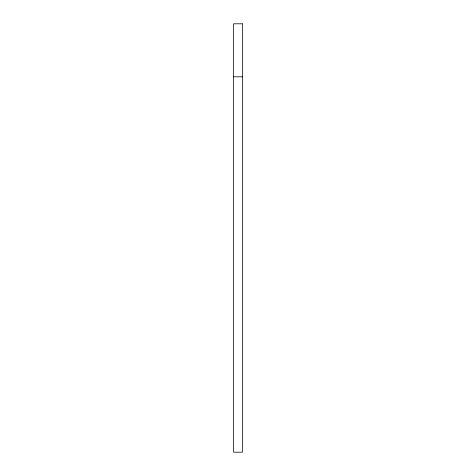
<?xml version="1.0" encoding="UTF-8"?>
<svg xmlns="http://www.w3.org/2000/svg" width="476" height="476" viewBox="0 0 476 476"><rect width="100%" height="100%" fill="white"/><g stroke="black" fill="none" stroke-linecap="round" stroke-linejoin="round"><path stroke-width="0.71" d="M233.585 76.797L242.415 76.797M242.415 23.8L233.585 23.8L233.585 452.2L242.415 452.2L242.415 23.8"/></g></svg>
